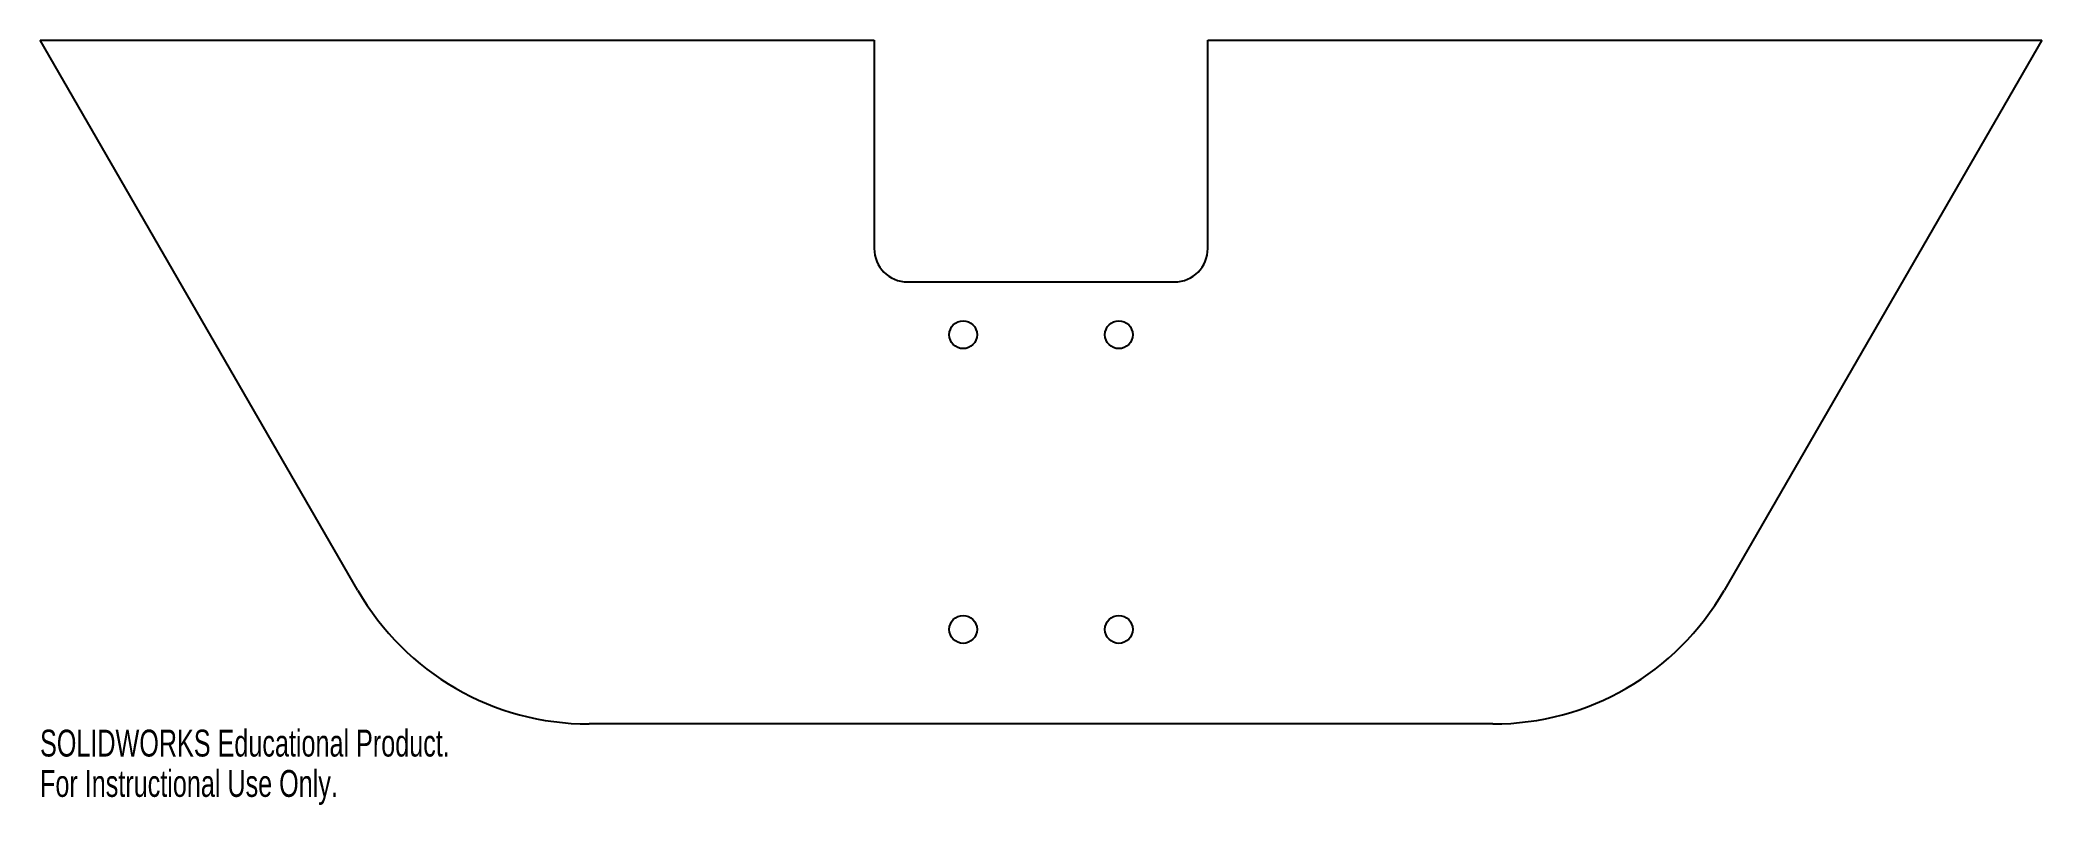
# Model space of a CAD drawing. Header units: millimetres. Extents: x -180 to 180, y -110 to 28.
import ezdxf

# ---------------------------------------------------------------- set-up
doc = ezdxf.new("R2010")
doc.units = ezdxf.units.MM
doc.styles.add('SLDTEXTSTYLE0', font='TXT', dxfattribs={"width": 0.7})

msp = doc.modelspace()

# ---------------------------------------------------------------- linework, layer by layer
at = {"color": 7, "linetype": 'Continuous', "lineweight": 25}
for p, q in [((-122.84, -71), (-180, 28)), ((-180, 28), (-30, 28)), ((-30, 28), (-30, -9.5)), ((30, -9.5), (30, 28)), ((30, 28), (180, 28)), ((180, 28), (122.84, -71)), ((-24, -15.5), (24, -15.5)), ((81.27, -95), (-81.27, -95))]:
    msp.add_line(p, q, dxfattribs=at)
for centre in [(-14, -25), (14, -25), (-14, -78), (14, -78)]:
    msp.add_circle(centre, 2.5, dxfattribs=at)
for centre, radius, start, end in [((-24, -9.5), 6, 180, 270), ((24, -9.5), 6, 270, 0), ((-81.27, -47), 48, 210, 270), ((81.27, -47), 48, 270, 330)]:
    msp.add_arc(centre, radius, start, end, dxfattribs=at)

# ---------------------------------------------------------------- texts
at = {"color": 7, "linetype": 'Continuous', "char_height": 4.8336, "attachment_point": 1, "style": 'SLDTEXTSTYLE0'}
for s, insert in [('SOLIDWORKS Educational Product.', (-180, -96.02)), ('For Instructional Use Only.', (-180, -103.27))]:
    msp.add_mtext(s, dxfattribs=dict(at, insert=insert))

doc.saveas('drawing.dxf')
